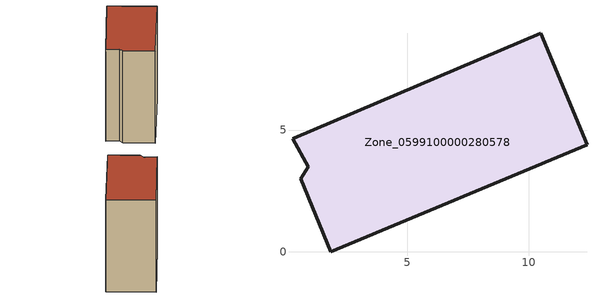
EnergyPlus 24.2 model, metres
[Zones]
Zone_0599100000280578
 floor ground (C_G): 0.29,4.64 0.34,4.67 10.49,8.98 12.4,4.4 1.86,0 0.62,2.99 0.94,3.49 z0.51
 wall outside (C_F): 10.49,8.98 0.34,4.67 0.29,4.64 0.94,3.49 0.62,2.99 1.86,0 12.4,4.4 10.49,8.98 z0.51:10.3
 roof outside (C_R): 0.34,4.67 0.29,4.64 0.94,3.49 0.62,2.99 1.86,0 12.4,4.4 10.49,8.98 z10.3
[BUILDING]
Pand.0599100000280578: North Axis=0; Terrain=City; Loads Convergence Tolerance Value=0.04; Temperature Convergence Tolerance Value=0.4; Solar Distribution=FullExterior; Maximum Number of Warmup Days=25; Minimum Number of Warmup Days=1
[Site:Location]
Rotterdam.The.Hague.AP_ZH_NLD Design_Conditions: Latitude=51.96; Longitude=4.45; Time Zone=1; Elevation=-4.5
[SITE:GROUNDTEMPERATURE:BUILDINGSURFACE]
18, 18, 18, 18, 18, 18, 18, 18, 18, 18, 18, 18
[MATERIAL] Thermal Absorptance=0.9; Solar Absorptance=0.7; Visible Absorptance=0.7
Name | Roughness | Thickness | Conductivity | Density | Specific Heat
G.TI.1946 | MediumSmooth | 0.15 | 1 | 540 | 1210
F.TI.1946 | Rough | 0.3 | 0.857143 | 1920 | 840
R.TI.1946 | MediumRough | 0.2 | 0.1 | 1500 | 1000
[CONSTRUCTION]
C_G: G.TI.1946
C_F: F.TI.1946
C_R: R.TI.1946
[ZONE]
Zone_0599100000280578: Type=1; Multiplier=1; Ceiling Height=Autocalculate; Volume=Autocalculate; Floor Area=autocalculate; Part of Total Floor Area=Yes
[ZONEINFILTRATION:DESIGNFLOWRATE]
Infil_Zone_0599100000280578: Zone or ZoneList or Space or SpaceList=Zone_0599100000280578; Schedule=AlwaysOn; Design Flow Rate Calculation Method=Flow/Area; Flow Rate per Floor Area=0.003; Constant Term Coefficient=1; Temperature Term Coefficient=0; Velocity Term Coefficient=0; Velocity Squared Term Coefficient=0
[HVACTEMPLATE:ZONE:IDEALLOADSAIRSYSTEM]
Zone_0599100000280578: Maximum Heating Supply Air Temperature=50; Minimum Cooling Supply Air Temperature=13; Maximum Heating Supply Air Humidity Ratio=0.0156; Minimum Cooling Supply Air Humidity Ratio=0.0077; Heating Limit=NoLimit; Cooling Limit=NoLimit; Dehumidification Control Type=ConstantSensibleHeatRatio; Cooling Sensible Heat Ratio=0.7; Dehumidification Setpoint=60; Humidification Control Type=None; Humidification Setpoint=30; Outdoor Air Method=None; Outdoor Air Flow Rate per Person=0.00944; Outdoor Air Flow Rate per Zone Floor Area=0; Outdoor Air Flow Rate per Zone=0; Demand Controlled Ventilation Type=None; Outdoor Air Economizer Type=NoEconomizer; Heat Recovery Type=None; Sensible Heat Recovery Effectiveness=0.7; Latent Heat Recovery Effectiveness=0.65
[ZONECONTROL:THERMOSTAT]
ThermostatControl_Zone_0599100000280578: Zone or ZoneList=Zone_0599100000280578; Control Type Schedule=DualSetpointControlType; Control 1=Thermostat_Zone_0599100000280578; Temperature Difference Between Cutout And Setpoint=0
[THERMOSTATSETPOINT:DUALSETPOINT]
Thermostat_Zone_0599100000280578: Heating Setpoint Temperature Schedule=HeatingSetpoint_Zone_0599100000280578; Cooling Setpoint Temperature Schedule=CoolingSetpoint_Zone_0599100000280578
[SCHEDULE:COMPACT]
HeatingSetpoint_Zone_0599100000280578: Through: 12/31, For: AllDays, Until: 24:00, 21
CoolingSetpoint_Zone_0599100000280578: Through: 12/31, For: AllDays, Until: 24:00, 24
DualSetpointControlType: Through: 12/31, For: AllDays, Until: 24:00, 4
AlwaysOn: Through: 12/31, For: AllDays, Until: 24:00, 1
